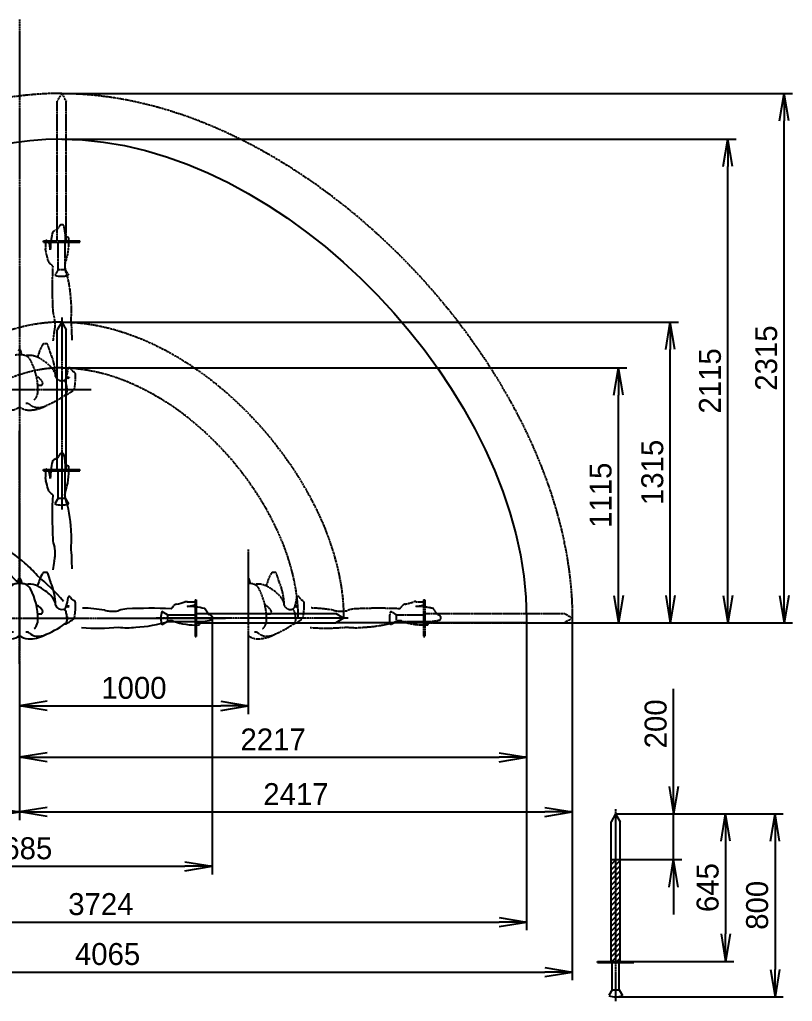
# Model space of a CAD drawing. Header units: millimetres. Extents: x -11892 to 189900, y -209800 to 102617.
# Drawn here: x 0 to 3380, y 98325 to 102617 of the extents above; entities that cross this region are included whole.
import ezdxf

# ---------------------------------------------------------------- set-up
doc = ezdxf.new("R2010")
doc.units = ezdxf.units.MM
doc.header["$LTSCALE"] = 0.2
doc.linetypes.add('CENTER', pattern=[50.8, 31.75, -6.35, 6.35, -6.35])
doc.linetypes.add('PHANTOM', pattern=[63.5, 31.75, -6.35, 6.35, -6.35, 6.35, -6.35])
for name, color, linetype in [('center', 3, 'CENTER'), ('continus', 6, 'Continuous'), ('fine', 5, 'Continuous'), ('phantom', 5, 'PHANTOM')]:
    doc.layers.add(name, color=color, linetype=linetype)
doc.styles.get("Standard").update_dxf_attribs({"font": 'ARSimp.shx', "bigfont": 'Kanji-j1.shx'})
doc.dimstyles.new('camellia', dxfattribs={"dimscale": 0, "dimtxt": 3.2, "dimasz": 4, "dimexe": 1.2, "dimexo": 0, "dimgap": 1, "dimtad": 1, "dimdec": 0, "dimdsep": 46, "dimtxsty": 'Standard', "dimblk": 'OPEN', "dimcen": 0, "dimclrd": 4, "dimclre": 4, "dimclrt": 21, "dimadec": 0, "dimazin": 2, "dimtfac": 1, "dimtmove": 0, "dimatfit": 3, "dimldrblk": 'OPEN', "dimfxl": 1, "dimlwd": -3, "dimlwe": -3, "dimarcsym": 0})

# ---------------------------------------------------------------- blocks, each defined once
blk = doc.blocks.new('sword-800mm')
at = {"layer": 'center'}
blk.add_line((0, 665), (0, -175), dxfattribs=at)
at = {"layer": 'continus'}
for p, q in [((0, 645), (-20, 610.4)), ((0, 645), (20, 610.4)), ((-20, 0), (-20, 610.4)), ((20, 0), (20, 610.4)), ((-80, -5), (-80, 0)), ((-80, 0), (80, 0)), ((80, -5), (80, 0)), ((-80, -5), (80, -5)), ((-15, -125), (-15, -5)), ((15, -125), (15, -5)), ((-15, -125), (-29.5, -150)), ((-15, -125), (15, -125)), ((15, -125), (29.5, -150))]:
    blk.add_line(p, q, dxfattribs=at)
blk.add_arc((0, -65), 90, 250.8942, 289.1058, dxfattribs=at)
blk = doc.blocks.new('point')
at = {"layer": 'fine'}
h = blk.add_hatch(color=256, dxfattribs=at)
edge = h.paths.add_edge_path()
edge.add_arc((0, 0), 5, 0, 360)
at = {"layer": 'center'}
for p, q in [((7, 0), (-7, 0)), ((0, 7), (0, -7))]:
    blk.add_line(p, q, dxfattribs=at)
blk.add_point((0, 0), dxfattribs=at)
blk = doc.blocks.new('human-top')
at = {"layer": 'center'}
for p, q in [((0, 900), (0, -900)), ((-200, 0), (820, 0))]:
    blk.add_line(p, q, dxfattribs=at)
at = {"layer": 'continus'}
for p, q in [((-1.6, 842.3), (5.4, 842.3)), ((450, 240.1), (445, 245.1)), ((-90, 36.9), (-90, 46.3)), ((-90, -36.9), (-90, -46.3)), ((720, -187.6), (720, -180.5)), ((720, -187.6), (720, -180.5)), ((-1.6, -842.3), (5.4, -842.3))]:
    blk.add_line(p, q, dxfattribs=at)
for centre, radius, start, end in [((216.2, 781.6), 230.8, 165.9745, 183.6791), ((216.2, 781.6), 230.8, 165.9746, 183.6791), ((-1.6, 836), 6.31, 90, 165.9759), ((-1.6, 836), 6.31, 90, 165.9759), ((5.4, 837.5), 4.83, 32.1212, 90), ((5.4, 837.5), 4.83, 32.1212, 90), ((-106.2, 767.5), 136.6, 26.9098, 32.1223), ((-106.2, 767.5), 136.6, 26.9098, 32.1223), ((29.2, 836.2), 15.2, 206.91, 240.977), ((29.2, 836.2), 15.2, 206.91, 240.977), ((-94.3, 613.6), 239.3, 55.7868, 60.9769), ((-94.3, 613.6), 239.3, 55.7868, 60.9769), ((254.9, 768.8), 284.6, 177.0859, 199.8209), ((254.9, 768.8), 284.6, 177.0859, 199.8209), ((-25.2, 783.1), 4.25, 118.555, 177.085), ((-25.2, 783.1), 4.25, 118.555, 177.085), ((55, 635.8), 171.9, 115.9306, 118.5557), ((55, 635.8), 171.9, 115.9306, 118.5557), ((-18.5, 786.9), 3.91, 0, 115.9312), ((-18.5, 786.9), 3.91, 0, 115.9312), ((37, 806.6), 5.87, 12.721, 55.7871), ((37, 806.6), 5.87, 12.721, 55.7871), ((-321.5, 725.7), 373.3, 1.1757, 12.7198), ((-321.5, 725.7), 373.3, 1.1756, 12.7198), ((166.2, 652.1), 156.5, 129.2213, 133.4848), ((166.2, 652.1), 156.5, 129.2213, 133.4848), ((68.9, 771.3), 2.62, 0, 129.2242), ((68.9, 771.3), 2.62, 0, 129.2242), ((210.6, 721.9), 159.2, 165.2663, 175.8749), ((210.6, 721.9), 159.2, 165.2663, 175.8749), ((63.3, 760.7), 6.9, 133.485, 165.2666), ((63.3, 760.7), 6.9, 133.485, 165.2666), ((275.5, 757), 204.5, 176.0288, 186.5823), ((48.4, 730.8), 24.1, 340.6562, 6.5821), ((290.2, 645.9), 232.1, 160.6566, 170.0241), ((290.2, 645.9), 232.1, 160.6566, 170.0241), ((471.2, 489), 510.6, 161.3776, 177.8507), ((471.2, 489), 510.6, 161.3776, 177.8507), ((-41.8, 661.9), 30.7, 341.3776, 19.821), ((-41.8, 661.9), 30.7, 341.3776, 19.821), ((-1978.8, 569.1), 2022.2, 357.1659, 2.6419), ((-1978.8, 569.1), 2022.2, 357.1659, 2.6419), ((118.9, 586.8), 108.3, 126.9656, 135.7936), ((118.9, 586.8), 108.3, 126.9655, 135.7936), ((41.5, 689.7), 20.4, 306.9661, 350.0241), ((41.5, 689.7), 20.4, 306.9661, 350.0241), ((256.6, 470.3), 298.1, 172.6935, 187.3064), ((256.6, 470.3), 298.1, 172.6936, 187.3065), ((956.6, 339.8), 1000, 174.6903, 183.9891), ((-80.5, 475.9), 121.6, 340.0834, 356.821), ((-754.7, 245), 800, 2.1998, 9.1339), ((39.9, 177.3), 68.6, 138.874, 164.7479), ((92.5, 171.2), 116.2, 150.0525, 153.8311), ((13, 217), 24.5, 95.5629, 150.0528), ((63.9, -137), 382, 90, 97.8485), ((64.1, 229.6), 15.5, 24.8695, 90.8805), ((101.3, 246.8), 25.5, 204.8701, 249.8124), ((90.9, 216.8), 3.88, 274.8699, 0), ((91.3, 219.5), 3.54, 0, 69.8101), ((-29.6, 217.7), 124.4, 359.5726, 0.8891), ((335.7, 196.7), 24.1, 128.4179, 154.3438), ((193.7, 375.7), 204.5, 308.4177, 318.9712), ((593.7, -68.5), 373.3, 122.2802, 133.8243), ((593.7, -68.5), 373.3, 122.2802, 133.8244), ((214.8, 305), 159.2, 319.1251, 329.7338), ((214.8, 305), 159.2, 319.1251, 329.7338), ((349.9, 239.8), 2.62, 5.7758, 135), ((349.9, 239.8), 2.62, 5.7758, 135), ((346.4, 228.3), 6.9, 329.7334, 1.515), ((346.4, 228.3), 6.9, 329.7334, 1.515), ((196.8, 224.3), 156.5, 1.5152, 5.7787), ((196.8, 224.3), 156.5, 1.5152, 5.7787), ((397.5, 242.2), 5.87, 79.2128, 122.279), ((397.5, 242.2), 5.87, 79.2128, 122.279), ((353.8, 12.8), 239.3, 74.0231, 79.2132), ((353.8, 12.8), 239.3, 74.0231, 79.2132), ((253, 351.2), 230.8, 311.3209, 329.0254), ((253, 351.2), 230.8, 311.3209, 329.0255), ((423.8, 257.6), 15.2, 254.023, 288.09), ((423.8, 257.6), 15.2, 254.023, 288.09), ((471, 113.3), 136.6, 102.8777, 108.0902), ((471, 113.3), 136.6, 102.8777, 108.0902), ((441.6, 241.7), 4.83, 45, 102.8788), ((441.6, 241.7), 4.83, 45, 102.8788), ((445.6, 235.7), 6.31, 329.0241, 45), ((445.6, 235.7), 6.31, 329.0241, 45), ((299.4, -36.8), 400, 143.8756, 159.4006), ((-6, 186.1), 21.9, 100.539, 143.8754), ((-4.3, 107.8), 100, 74.0198, 93.2825), ((20.8, 181.5), 22.6, 32.9481, 83.7525), ((67.9, 184.4), 29.7, 161.6294, 247.4398), ((55.2, 188.4), 16.4, 105.6561, 160.6731), ((155.7, -181.9), 400, 99.2714, 105.2107), ((311.5, 162.7), 20.4, 144.9759, 188.0339), ((311.5, 162.7), 20.4, 144.9759, 188.0339), ((104.8, 307.6), 232.1, 324.9759, 334.3434), ((104.8, 307.6), 232.1, 324.9759, 334.3434), ((216.6, 369.5), 284.6, 295.1791, 317.9141), ((216.6, 369.5), 284.6, 295.1791, 317.9141), ((422.7, 189), 3.91, 19.0688, 135), ((422.7, 189), 3.91, 19.0688, 135), ((263.9, 134.1), 171.9, 16.4443, 19.0694), ((263.9, 134.1), 171.9, 16.4443, 19.0694), ((424.7, 181.6), 4.25, 317.915, 16.445), ((424.7, 181.6), 4.25, 317.915, 16.445), ((53.6, -103.9), 261.2, 66.4424, 89.3521), ((24.6, 53.5), 111.4, 36.0313, 68.1978), ((1654.9, -1351.2), 2022.2, 132.3581, 137.8341), ((1654.9, -1351.2), 2022.2, 132.3581, 137.8341), ((165.9, 153.8), 19.9, 246.442, 255.5689), ((88.7, -146.2), 289.8, 68.1264, 75.5693), ((184.1, 144.7), 108.3, 359.2064, 8.0344), ((184.1, 144.7), 108.3, 359.2064, 8.0345), ((59, 42.1), 149, 149.7316, 178.3938), ((-17.1, 82.1), 61.9, 159.4006, 219.7096), ((89, 88.8), 70, 173.2796, 187.4614), ((28.2, 89.9), 11.2, 74.7677, 141.0863), ((-0.7, 42.5), 66.4, 28.7678, 61.3602), ((-417.5, -268), 658.1, 32.6962, 36.0313), ((85.2, 54.6), 60.8, 13.4885, 32.6963), ((93, 277), 204.3, 283.6101, 300.1065), ((191.5, 107.1), 7.9, 300.106, 347.9183), ((195.1, 118.7), 4.32, 11.3044, 68.1265), ((165.2, 112.8), 34.8, 347.9191, 11.3039), ((-134.2, 324.6), 510.6, 317.1493, 333.6224), ((-134.2, 324.6), 510.6, 317.1493, 333.6224), ((350.8, 84.1), 30.7, 115.179, 153.6224), ((350.8, 84.1), 30.7, 115.179, 153.6224), ((-19.1, 45.3), 31.7, 114.9501, 146.2911), ((-4.8, 14.7), 65.5, 85.7543, 114.9499), ((-4.1, -204.3), 284.4, 62.2383, 90.0555), ((108.8, 10.1), 42.2, 12.4898, 62.2381), ((76.8, 42.7), 72.4, 347.9161, 21.1135), ((-24.3, 41.6), 65.8, 184.0891, 219.2146), ((-24.3, -41.6), 65.8, 140.7854, 175.9109), ((-78.1, 31.5), 17.4, 346.0698, 39.7105), ((62, -0.3), 90.1, 0.1884, 12.4898), ((135.5, -88.8), 100, 68.8396, 80.7738), ((169.4, 0), 5, 0.0016, 74.436), ((169.4, 0), 5, 285.564, 359.9984), ((-17.1, -82.1), 61.9, 140.2904, 200.5994), ((-78.1, -31.5), 17.4, 320.2895, 13.9302), ((108.8, -10.1), 42.2, 297.7619, 347.5102), ((76.8, -42.7), 72.4, 338.8865, 12.0839), ((62, 0.3), 90.1, 347.5102, 359.8116), ((135.5, 88.8), 100, 279.2262, 291.1604), ((4.3, 159.6), 298.1, 307.6936, 322.3065), ((4.3, 159.6), 298.1, 307.6935, 322.3064), ((59, -42.1), 149, 181.6062, 210.2684), ((-19.1, -45.3), 31.7, 213.7089, 245.0499), ((-4.8, -14.7), 65.5, 245.0501, 274.2457), ((-4.1, 204.3), 284.4, 269.9445, 297.7617), ((89, -88.8), 70, 172.5386, 186.7204), ((-0.7, -42.5), 66.4, 298.6398, 331.2322), ((-582.9, 562.4), 1000, 311.0109, 320.3097), ((85.2, -54.6), 60.8, 327.3037, 346.5115), ((93, -277), 204.3, 59.8935, 76.3899), ((299.4, 36.8), 400, 200.5994, 216.1244), ((28.2, -89.9), 11.2, 218.9137, 285.2323), ((24.6, -53.5), 111.4, 291.8022, 323.9687), ((-417.5, 268), 658.1, 323.9687, 327.3038), ((88.7, 146.2), 289.8, 284.4307, 291.8736), ((191.5, -107.1), 7.9, 12.0817, 59.894), ((195.1, -118.7), 4.32, 291.8735, 348.6956), ((165.2, -112.8), 34.8, 348.6961, 12.0809), ((567.3, -144.4), 20.4, 99.9759, 143.0339), ((567.3, -144.4), 20.4, 99.9759, 143.0339), ((523.6, 104.2), 232.1, 279.9759, 289.3434), ((523.6, 104.2), 232.1, 279.9759, 289.3434), ((608.4, -137.5), 24.1, 83.418, 109.3438), ((634.6, 89.6), 204.5, 263.4177, 273.9712), ((638.3, -122.7), 6.9, 284.7334, 316.5151), ((638.3, -122.7), 6.9, 284.7334, 316.515), ((529.8, -19.7), 156.5, 316.5152, 320.7788), ((529.8, -19.7), 156.5, 316.5152, 320.7788), ((649, -117), 2.62, 320.7758, 90), ((649, -117), 2.62, 320.7758, 90), ((67.9, -184.4), 29.7, 112.5602, 198.3706), ((53.6, 103.9), 261.2, 270.6479, 293.5576), ((165.9, -153.8), 19.9, 104.4311, 113.558), ((122.7, -940.6), 800, 80.8661, 83.5914), ((353.5, -266.4), 121.6, 93.179, 109.9166), ((446.8, -2164.7), 2022.2, 87.3581, 92.8341), ((446.7, -2164.7), 2022.2, 87.3581, 92.8341), ((464.5, -67), 108.3, 314.2064, 323.0344), ((464.5, -67), 108.3, 314.2064, 323.0344), ((599.6, 24.6), 159.2, 274.1251, 284.7338), ((599.6, 24.6), 159.2, 274.1251, 284.7338), ((603.4, -507.4), 373.3, 77.2802, 88.8243), ((603.4, -507.4), 373.3, 77.2802, 88.8244), ((684.3, -149), 5.87, 34.2129, 77.279), ((684.3, -149), 5.87, 34.2129, 77.279), ((491.2, -280.2), 239.3, 29.0231, 34.2132), ((491.2, -280.2), 239.3, 29.0231, 34.2132), ((713.8, -156.7), 15.2, 209.023, 243.09), ((713.8, -156.7), 15.2, 209.023, 243.0901), ((645.1, -292.1), 136.6, 57.8777, 63.0902), ((645.1, -292.1), 136.6, 57.8777, 63.0902), ((39.9, -177.3), 68.6, 195.2521, 221.126), ((-6, -186.1), 21.9, 216.1246, 259.461), ((-4.3, -107.8), 100, 266.7175, 285.9802), ((20.8, -181.5), 22.6, 276.2475, 327.0519), ((55.2, -188.4), 16.4, 199.3269, 254.3439), ((155.7, 181.9), 400, 254.7893, 260.7286), ((90.9, -216.8), 3.88, 359.9999, 85.1301), ((366.7, 285.3), 510.6, 272.1493, 288.6224), ((366.7, 285.3), 510.6, 272.1493, 288.6224), ((539.5, -227.7), 30.7, 70.179, 108.6224), ((539.5, -227.7), 30.7, 70.179, 108.6224), ((646.5, 68.9), 284.6, 250.1791, 272.9142), ((646.5, 68.9), 284.6, 250.1791, 272.9142), ((659.3, 30.3), 230.8, 266.3209, 284.0255), ((659.3, 30.3), 230.8, 266.321, 284.0255), ((660.7, -211.1), 4.25, 272.915, 331.445), ((660.7, -211.1), 4.25, 272.915, 331.445), ((513.4, -131), 171.9, 331.4443, 334.0694), ((513.4, -131), 171.9, 331.4443, 334.0694), ((664.5, -204.4), 3.91, 334.0688, 90), ((664.5, -204.4), 3.91, 334.0688, 90), ((713.7, -187.6), 6.31, 284.0241, 0), ((713.7, -187.6), 6.31, 284.0241, 0), ((715.2, -180.5), 4.83, 0, 57.8789), ((715.2, -180.5), 4.83, 0, 57.8788), ((92.5, -171.2), 116.2, 206.1689, 209.9475), ((13, -217), 24.5, 209.9472, 264.4371), ((63.9, 137), 382, 262.1515, 270), ((64.1, -229.6), 15.5, 269.1195, 335.1305), ((101.3, -246.8), 25.5, 110.1876, 155.1299), ((91.3, -219.5), 3.54, 290.1899, 360), ((-29.6, -217.7), 124.4, 359.1109, 0.4274), ((217.5, 770.7), 1000, 269.9404, 275.3097), ((347.9, 70.7), 298.1, 262.6936, 277.3064), ((347.9, 70.7), 298.1, 262.6936, 277.3065), ((956.6, -339.8), 1000, 176.0109, 185.3097), ((-754.7, -245), 800, 350.8661, 357.8002), ((256.6, -470.3), 298.1, 172.6935, 187.3064), ((256.6, -470.3), 298.1, 172.6936, 187.3065), ((-80.5, -475.9), 121.6, 3.179, 19.9166), ((-1978.8, -569.1), 2022.2, 357.3581, 2.8341), ((-1978.8, -569.1), 2022.2, 357.3581, 2.8341), ((471.2, -489), 510.6, 182.1493, 198.6224), ((471.2, -489), 510.6, 182.1493, 198.6224), ((254.9, -768.8), 284.6, 160.1791, 182.9141), ((254.9, -768.8), 284.6, 160.1791, 182.9141), ((-41.8, -661.9), 30.7, 340.179, 18.6224), ((-41.8, -661.9), 30.7, 340.179, 18.6224), ((118.9, -586.8), 108.3, 224.2064, 233.0345), ((118.9, -586.8), 108.3, 224.2064, 233.0344), ((41.5, -689.7), 20.4, 9.9759, 53.0339), ((41.5, -689.7), 20.4, 9.9759, 53.0339), ((290.2, -645.9), 232.1, 189.9759, 199.3434), ((290.2, -645.9), 232.1, 189.9759, 199.3434), ((48.4, -730.8), 24.1, 353.4179, 19.3438), ((216.2, -781.6), 230.8, 176.3209, 194.0255), ((216.2, -781.6), 230.8, 176.3209, 194.0254), ((-321.5, -725.7), 373.3, 347.2802, 358.8243), ((-321.5, -725.7), 373.3, 347.2802, 358.8244), ((210.6, -721.9), 159.2, 184.1251, 194.7338), ((210.6, -721.9), 159.2, 184.1251, 194.7337), ((63.3, -760.7), 6.9, 194.7334, 226.515), ((63.3, -760.7), 6.9, 194.7334, 226.515), ((166.2, -652.1), 156.5, 226.5152, 230.7787), ((166.2, -652.1), 156.5, 226.5152, 230.7787), ((68.9, -771.3), 2.62, 230.7758, 0), ((68.9, -771.3), 2.62, 230.7758, 0), ((275.5, -757), 204.5, 173.4177, 183.9712), ((-25.2, -783.1), 4.25, 182.915, 241.445), ((-25.2, -783.1), 4.25, 182.915, 241.445), ((55, -635.8), 171.9, 241.4443, 244.0694), ((55, -635.8), 171.9, 241.4443, 244.0694), ((-18.5, -786.9), 3.91, 244.0688, 0), ((-18.5, -786.9), 3.91, 244.0688, 0), ((-94.3, -613.6), 239.3, 299.0231, 304.2132), ((-94.3, -613.6), 239.3, 299.0231, 304.2132), ((37, -806.6), 5.87, 304.2129, 347.279), ((37, -806.6), 5.87, 304.2129, 347.279), ((-1.6, -836), 6.31, 194.0241, 270), ((-1.6, -836), 6.31, 194.0241, 270), ((5.4, -837.5), 4.83, 270, 327.8789), ((5.4, -837.5), 4.83, 270, 327.8788), ((-106.2, -767.5), 136.6, 327.8777, 333.0902), ((-106.2, -767.5), 136.6, 327.8777, 333.0902), ((29.2, -836.2), 15.2, 119.023, 153.09), ((29.2, -836.2), 15.2, 119.023, 153.09)]:
    blk.add_arc(centre, radius, start, end, dxfattribs=at)
for points, start_tangent, end_tangent in [([(35.2, 372), (32.7, 382.3), (31, 392.7), (30.3, 403.2), (30.5, 413.7), (31.6, 424.1), (33.9, 434.4)], (-0.278635, 0.960397), (0.261206, 0.965283)), ([(35.2, 372), (32.7, 382.2), (31, 392.6), (30.3, 403.1), (30.5, 413.7), (31.6, 424.1), (33.8, 434.4)], (-0.278635, 0.960397), (0.26101, 0.965336)), ([(50.8, 204.1), (52.1, 205.9), (53.2, 207.8), (53.9, 210), (54, 212.2), (53.8, 214.5), (53.2, 216.6)], (0.675025, 0.737795), (-0.343451, 0.93917)), ([(50.8, 204.1), (51.2, 205.9), (51.3, 207.7), (50.9, 209.5), (50, 211), (48.5, 212.1), (46.8, 212.7)], (0.300419, 0.953807), (-0.969176, 0.24637)), ([(249.7, -150.8), (259.9, -153.3), (270.3, -154.9), (280.8, -155.6), (291.3, -155.5), (301.8, -154.3), (312.1, -152.1)], (0.960397, -0.278635), (0.965285, 0.2612)), ([(249.7, -150.8), (259.9, -153.3), (270.3, -154.9), (280.8, -155.6), (291.3, -155.5), (301.8, -154.3), (312.1, -152.1)], (0.960397, -0.278635), (0.965335, 0.261013)), ([(50.8, -204.1), (51.2, -205.9), (51.3, -207.7), (50.9, -209.5), (50, -211), (48.5, -212.1), (46.8, -212.7)], (0.300419, -0.953807), (-0.969176, -0.24637)), ([(50.8, -204.1), (52.1, -205.9), (53.2, -207.8), (53.9, -210), (54, -212.2), (53.8, -214.5), (53.2, -216.6)], (0.675025, -0.737795), (-0.343451, -0.93917)), ([(35.2, -372), (32.7, -382.3), (31, -392.7), (30.3, -403.2), (30.5, -413.7), (31.6, -424.1), (33.9, -434.4)], (-0.278635, -0.960397), (0.261206, -0.965283)), ([(35.2, -372), (32.7, -382.2), (31, -392.6), (30.3, -403.1), (30.5, -413.7), (31.6, -424.1), (33.8, -434.4)], (-0.278635, -0.960397), (0.26101, -0.965336))]:
    blk.add_spline(points, degree=3, dxfattribs=dict(at, start_tangent=start_tangent, end_tangent=end_tangent))
at = {"layer": 'continus', "xscale": -1, "rotation": 180}
for p in [(0, 842.3), (0, 207.6)]:
    blk.add_blockref('point', p, dxfattribs=at)
at = {"layer": 'continus', "rotation": 135}
blk.add_blockref('point', (448.9, 241.3), dxfattribs=at)
at = {"layer": 'continus'}
for p in [(0, -207.6), (720, -184), (0, -842.3)]:
    blk.add_blockref('point', p, dxfattribs=at)
blk = doc.blocks.new('effective-attack-area-sword')
at = {"layer": 'center'}
for p, q in [((1000.1, 272.6), (1000.1, -313.8)), ((2617.5, 0), (-206.9, 0)), ((300.1, -1000), (-206.9, -1000))]:
    blk.add_line(p, q, dxfattribs=at)
at = {"layer": 'continus'}
for p, q in [((-19.9, -2217.3), (-19.9, -1382.7)), ((0.1, -2217.3), (-19.9, -2217.3))]:
    blk.add_line(p, q, dxfattribs=at)
at = {"layer": 'continus', "end_tangent": (-1, 0)}
for points, start_tangent in [([(2095.1, -184), (714.2, 1506.5)], (0, 1)), ([(2095.1, -184), (0.1, -2217.3)], (0, -1))]:
    blk.add_spline(points, degree=3, dxfattribs=dict(at, start_tangent=start_tangent))
at = {"layer": 'phantom'}
for p, q in [((910.1, -36.9), (910.1, -46.3)), ((1645.1, -104), (1650.1, -104)), ((1645.1, -104), (1645.1, -264)), ((1650.1, -104), (1650.1, -264)), ((1525.1, -169), (1500.1, -154.6)), ((1525.1, -169), (1645.1, -169)), ((1525.1, -169), (1525.1, -199)), ((1650.1, -164), (2260.5, -164)), ((2295.1, -184), (2260.5, -164)), ((1525.1, -199), (1500.1, -213.5)), ((1525.1, -199), (1645.1, -199)), ((1650.1, -204), (2260.5, -204)), ((1720.1, -187.6), (1720.1, -180.5)), ((1720.1, -187.6), (1720.1, -180.5)), ((2295.1, -184), (2260.5, -204)), ((1645.1, -264), (1650.1, -264)), ((-89.9, -1036.9), (-89.9, -1046.3)), ((-14.9, -1647.3), (-29.3, -1622.3)), ((15.1, -1647.3), (29.6, -1622.3)), ((-14.9, -1647.3), (-14.9, -1767.3)), ((15.1, -1647.3), (-14.9, -1647.3)), ((15.1, -1647.3), (15.1, -1767.3)), ((80.1, -1767.3), (-79.9, -1767.3)), ((-79.9, -1767.3), (-79.9, -1772.3)), ((80.1, -1772.3), (-79.9, -1772.3)), ((-19.9, -1772.3), (-19.9, -2382.7)), ((20.1, -1772.3), (20.1, -2382.7)), ((80.1, -1767.3), (80.1, -1772.3)), ((-1.5, -1842.3), (5.5, -1842.3)), ((0.1, -2417.3), (-19.9, -2382.7)), ((0.1, -2417.3), (20.1, -2382.7))]:
    blk.add_line(p, q, dxfattribs=at)
for centre, radius, start, end in [((975.8, 41.6), 65.8, 184.0891, 219.2146), ((975.8, -41.6), 65.8, 140.7854, 175.9109), ((1062.1, -0.3), 90.1, 0.1884, 12.4898), ((1169.5, 0), 5, 0.0016, 74.436), ((983.1, -82.1), 61.9, 140.2904, 200.5994), ((922.1, -31.5), 17.4, 320.2895, 13.9302), ((1108.9, -10.1), 42.2, 297.7619, 347.5102), ((1076.9, -42.7), 72.4, 338.8865, 12.0839), ((1062.1, 0.3), 90.1, 347.5102, 359.8116), ((1135.6, 88.8), 100, 279.2262, 291.1604), ((1169.5, 0), 5, 285.564, 359.9984), ((1059.1, -42.1), 149, 181.6062, 210.2684), ((981, -45.3), 31.7, 213.7089, 245.0499), ((995.3, -14.7), 65.5, 245.0501, 274.2457), ((996.1, 204.3), 284.4, 269.9445, 297.7617), ((1089.1, -88.8), 70, 172.5386, 186.7204), ((999.4, -42.5), 66.4, 298.6398, 331.2322), ((1085.3, -54.6), 60.8, 327.3037, 346.5115), ((1093.1, -277), 204.3, 59.8935, 76.3899), ((1299.5, 36.8), 400, 200.5994, 216.1244), ((1028.3, -89.9), 11.2, 218.9137, 285.2323), ((1024.7, -53.5), 111.4, 291.8022, 323.9687), ((582.7, 268), 658.1, 323.9687, 327.3038), ((1088.9, 146.2), 289.8, 284.4307, 291.8736), ((1191.6, -107.1), 7.9, 12.0817, 59.894), ((1195.2, -118.7), 4.32, 291.8734, 348.6956), ((1165.4, -112.8), 34.8, 348.6961, 12.0809), ((1567.5, -144.4), 20.4, 99.9759, 143.0339), ((1567.5, -144.4), 20.4, 99.9759, 143.0339), ((1523.7, 104.2), 232.1, 279.9759, 289.3434), ((1523.7, 104.2), 232.1, 279.9759, 289.3434), ((1608.6, -137.5), 24.1, 83.418, 109.3438), ((1634.8, 89.6), 204.5, 263.4177, 273.9712), ((1638.4, -122.7), 6.9, 284.7334, 316.515), ((1638.4, -122.7), 6.9, 284.7334, 316.5151), ((1529.9, -19.7), 156.5, 316.5152, 320.7788), ((1529.9, -19.7), 156.5, 316.5152, 320.7788), ((1649.1, -117), 2.62, 320.7758, 90), ((1649.1, -117), 2.62, 320.7758, 90), ((1068, -184.4), 29.7, 112.5602, 198.3706), ((1053.7, 103.9), 261.2, 270.6479, 293.5576), ((1166.1, -153.8), 19.9, 104.4311, 113.558), ((1122.8, -940.6), 800, 80.8661, 83.5914), ((1353.6, -266.4), 121.6, 93.179, 109.9166), ((1446.9, -2164.7), 2022.2, 87.3581, 92.8341), ((1446.9, -2164.7), 2022.2, 87.3581, 92.8341), ((1585.1, -184), 90, 160.8942, 199.1058), ((1464.6, -67), 108.3, 314.2064, 323.0344), ((1464.6, -67), 108.3, 314.2064, 323.0344), ((1599.7, 24.6), 159.2, 274.1251, 284.7338), ((1599.7, 24.6), 159.2, 274.1251, 284.7338), ((1603.5, -507.4), 373.3, 77.2802, 88.8243), ((1603.5, -507.4), 373.3, 77.2802, 88.8244), ((1684.4, -149), 5.87, 34.2129, 77.279), ((1684.4, -149), 5.87, 34.2129, 77.279), ((1491.4, -280.2), 239.3, 29.0231, 34.2132), ((1491.4, -280.2), 239.3, 29.0231, 34.2132), ((1714, -156.7), 15.2, 209.023, 243.09), ((1714, -156.7), 15.2, 209.023, 243.0901), ((1645.3, -292.1), 136.6, 57.8777, 63.0902), ((1645.3, -292.1), 136.6, 57.8777, 63.0902), ((1040, -177.3), 68.6, 195.2521, 221.126), ((994.1, -186.1), 21.9, 216.1246, 259.461), ((995.9, -107.8), 100, 266.7175, 285.9802), ((1020.9, -181.5), 22.6, 276.2475, 327.0519), ((1055.3, -188.4), 16.4, 199.3269, 254.3439), ((1155.8, 181.9), 400, 254.7893, 260.7286), ((1091.1, -216.8), 3.88, 360, 85.1301), ((1366.8, 285.3), 510.6, 272.1493, 288.6224), ((1366.8, 285.3), 510.6, 272.1493, 288.6224), ((1539.7, -227.7), 30.7, 70.179, 108.6224), ((1539.7, -227.7), 30.7, 70.179, 108.6224), ((1646.6, 68.9), 284.6, 250.1791, 272.9142), ((1646.6, 68.9), 284.6, 250.1791, 272.9142), ((1659.4, 30.3), 230.8, 266.3209, 284.0255), ((1659.4, 30.3), 230.8, 266.321, 284.0255), ((1660.9, -211.1), 4.25, 272.915, 331.445), ((1660.8, -211.1), 4.25, 272.915, 331.445), ((1513.6, -131), 171.9, 331.4443, 334.0694), ((1513.6, -131), 171.9, 331.4443, 334.0694), ((1664.7, -204.4), 3.91, 334.0688, 90), ((1664.7, -204.4), 3.91, 334.0688, 90), ((1713.8, -187.6), 6.31, 284.0241, 0), ((1713.8, -187.6), 6.31, 284.0241, 0), ((1715.3, -180.5), 4.83, 0, 57.8788), ((1715.3, -180.5), 4.83, 0, 57.8789), ((1092.6, -171.2), 116.2, 206.1689, 209.9475), ((1013.1, -217), 24.5, 209.9472, 264.4371), ((1064, 137), 382, 262.1515, 270), ((1064.3, -229.6), 15.5, 269.1195, 335.1305), ((1101.4, -246.8), 25.5, 110.1876, 155.1299), ((1091.4, -219.5), 3.54, 290.1899, 359.9999), ((970.6, -217.7), 124.4, 359.1109, 0.4274), ((1217.6, 770.7), 1000, 269.9404, 275.3097), ((1348, 70.7), 298.1, 262.6936, 277.3064), ((1348, 70.7), 298.1, 262.6936, 277.3065), ((-24.2, -1041.6), 65.8, 140.7854, 175.9109), ((-77.9, -1031.5), 17.4, 320.2895, 13.9302), ((108.9, -1010.1), 42.2, 297.7619, 347.5102), ((76.9, -1042.7), 72.4, 338.8865, 12.0839), ((62.1, -999.7), 90.1, 347.5102, 359.8116), ((135.6, -911.2), 100, 279.2262, 291.1604), ((169.5, -1000), 5, 285.564, 359.9984), ((59.1, -1042.1), 149, 181.6062, 210.2684), ((-16.9, -1082.1), 61.9, 140.2904, 200.5994), ((-19, -1045.3), 31.7, 213.7089, 245.0499), ((-3.9, -795.7), 284.4, 269.9445, 297.7617), ((85.3, -1054.6), 60.8, 327.3037, 346.5115), ((299.5, -963.2), 400, 200.5994, 216.1244), ((-4.7, -1014.7), 65.5, 245.0501, 274.2457), ((89.1, -1088.8), 70, 172.5386, 186.7204), ((28.3, -1089.9), 11.2, 218.9137, 285.2323), ((-0.6, -1042.5), 66.4, 298.6398, 331.2322), ((-417.3, -732), 658.1, 323.9687, 327.3038), ((93.1, -1277), 204.3, 59.8935, 76.3899), ((191.6, -1107.1), 7.9, 12.0817, 59.894), ((165.4, -1112.8), 34.8, 348.6961, 12.0809), ((68, -1184.4), 29.7, 112.5602, 198.3706), ((53.7, -896.1), 261.2, 270.6479, 293.5576), ((24.7, -1053.5), 111.4, 291.8022, 323.9687), ((166.1, -1153.8), 19.9, 104.4311, 113.558), ((88.9, -853.8), 289.8, 284.4307, 291.8736), ((195.2, -1118.7), 4.32, 291.8734, 348.6956), ((40, -1177.3), 68.6, 195.2521, 221.126), ((-5.9, -1186.1), 21.9, 216.1246, 259.461), ((20.9, -1181.5), 22.6, 276.2475, 327.0519), ((55.3, -1188.4), 16.4, 199.3269, 254.3439), ((92.6, -1171.2), 116.2, 206.1689, 209.9475), ((-4.1, -1107.8), 100, 266.7175, 285.9802), ((13.1, -1217), 24.5, 209.9472, 264.4371), ((64, -863), 382, 262.1515, 270), ((155.8, -818.1), 400, 254.7893, 260.7286), ((64.3, -1229.6), 15.5, 269.1195, 335.1305), ((101.4, -1246.8), 25.5, 110.1876, 155.1299), ((91.1, -1216.8), 3.88, 360, 85.1301), ((91.4, -1219.5), 3.54, 290.1899, 359.9999), ((-29.4, -1217.7), 124.4, 359.1109, 0.4274), ((956.8, -1339.8), 1000, 176.0109, 185.3097), ((-754.6, -1245), 800, 350.8661, 357.8002), ((256.7, -1470.3), 298.1, 172.6935, 187.3064), ((256.7, -1470.3), 298.1, 172.6936, 187.3065), ((-80.3, -1475.9), 121.6, 3.179, 19.9166), ((-1978.7, -1569.1), 2022.2, 357.3581, 2.8341), ((-1978.7, -1569.1), 2022.2, 357.3581, 2.8341), ((471.3, -1489), 510.6, 182.1493, 198.6224), ((471.3, -1489), 510.6, 182.1493, 198.6224), ((0.1, -1707.3), 90, 70.8942, 109.1058), ((255, -1768.8), 284.6, 160.1791, 182.9141), ((255, -1768.8), 284.6, 160.1791, 182.9141), ((-41.7, -1661.9), 30.7, 340.179, 18.6224), ((-41.7, -1661.9), 30.7, 340.179, 18.6224), ((119.1, -1586.8), 108.3, 224.2064, 233.0344), ((119.1, -1586.8), 108.3, 224.2064, 233.0345), ((41.6, -1689.7), 20.4, 9.9759, 53.0339), ((41.6, -1689.7), 20.4, 9.9759, 53.0339), ((290.3, -1645.9), 232.1, 189.9759, 199.3434), ((290.3, -1645.9), 232.1, 189.9759, 199.3434), ((-321.4, -1725.7), 373.3, 347.2802, 358.8244), ((-321.4, -1725.7), 373.3, 347.2802, 358.8243), ((210.7, -1721.9), 159.2, 184.1251, 194.7337), ((210.7, -1721.9), 159.2, 184.1251, 194.7337), ((275.6, -1757), 204.5, 173.4177, 183.9712), ((48.6, -1730.8), 24.1, 353.4179, 19.3438), ((-25, -1783.1), 4.25, 182.915, 241.445), ((-25, -1783.1), 4.25, 182.915, 241.445), ((55.1, -1635.8), 171.9, 241.4443, 244.0694), ((55.1, -1635.8), 171.9, 241.4443, 244.0694), ((-18.4, -1786.9), 3.91, 244.0688, 0), ((-18.4, -1786.9), 3.91, 244.0688, 0), ((216.3, -1781.6), 230.8, 176.3209, 194.0255), ((216.3, -1781.6), 230.8, 176.3209, 194.0254), ((63.4, -1760.7), 6.9, 194.7334, 226.515), ((63.4, -1760.7), 6.9, 194.7334, 226.515), ((166.4, -1652.1), 156.5, 226.5152, 230.7787), ((166.4, -1652.1), 156.5, 226.5152, 230.7787), ((69.1, -1771.3), 2.62, 230.7758, 0), ((69.1, -1771.3), 2.62, 230.7758, 0), ((-1.5, -1836), 6.31, 194.0241, 270), ((-1.5, -1836), 6.31, 194.0241, 270), ((5.5, -1837.5), 4.83, 270, 327.8789), ((5.5, -1837.5), 4.83, 270, 327.8788), ((-106, -1767.5), 136.6, 327.8777, 333.0902), ((-106, -1767.5), 136.6, 327.8777, 333.0902), ((29.3, -1836.2), 15.2, 119.023, 153.09), ((29.3, -1836.2), 15.2, 119.023, 153.09), ((-94.2, -1613.6), 239.3, 299.0231, 304.2132), ((-94.2, -1613.6), 239.3, 299.0231, 304.2132), ((37.1, -1806.6), 5.87, 304.2128, 347.279), ((37.1, -1806.6), 5.87, 304.2128, 347.279)]:
    blk.add_arc(centre, radius, start, end, dxfattribs=at)
for points, start_tangent, end_tangent in [([(2295.1, -184), (855.6, 1647.9)], (0, 1), (-1, 0)), ([(1295.1, -184), (855.6, 647.9)], (0, 1), (-0.707107, 0.707107)), ([(1095.1, -184), (714.2, 506.5)], (0, 1), (-0.707107, 0.707107)), ([(1249.8, -150.8), (1260, -153.3), (1270.4, -154.9), (1280.9, -155.6), (1291.5, -155.5), (1301.9, -154.3), (1312.2, -152.1)], (0.960397, -0.278635), (0.965285, 0.2612)), ([(1249.8, -150.8), (1260, -153.3), (1270.4, -154.9), (1280.9, -155.6), (1291.4, -155.5), (1301.9, -154.3), (1312.2, -152.1)], (0.960397, -0.278635), (0.965335, 0.261013)), ([(1295.1, -184), (0.1, -1417.3)], (0, -1), (-1, 0)), ([(1095.1, -184), (0.1, -1217.3)], (0, -1), (-1, 0)), ([(2295.1, -184), (0.1, -2417.3)], (0, -1), (-1, 0)), ([(1050.9, -204.1), (1051.3, -205.9), (1051.4, -207.7), (1051.1, -209.5), (1050.2, -211), (1048.7, -212.1), (1047, -212.7)], (0.300419, -0.953807), (-0.969176, -0.24637)), ([(1050.9, -204.1), (1052.3, -205.9), (1053.3, -207.8), (1054, -210), (1054.2, -212.2), (1053.9, -214.5), (1053.3, -216.6)], (0.675025, -0.737795), (-0.343451, -0.93917)), ([(50.9, -1204.1), (51.3, -1205.9), (51.4, -1207.7), (51.1, -1209.5), (50.2, -1211), (48.7, -1212.1), (47, -1212.7)], (0.300419, -0.953807), (-0.969176, -0.24637)), ([(50.9, -1204.1), (52.3, -1205.9), (53.3, -1207.8), (54, -1210), (54.2, -1212.2), (53.9, -1214.5), (53.3, -1216.6)], (0.675025, -0.737795), (-0.343451, -0.93917)), ([(35.3, -1372), (32.8, -1382.3), (31.2, -1392.7), (30.4, -1403.2), (30.6, -1413.7), (31.8, -1424.1), (34, -1434.4)], (-0.278635, -0.960397), (0.261206, -0.965283)), ([(35.3, -1372), (32.8, -1382.2), (31.2, -1392.6), (30.4, -1403.1), (30.6, -1413.7), (31.8, -1424.1), (34, -1434.4)], (-0.278635, -0.960397), (0.26101, -0.965336))]:
    blk.add_spline(points, degree=3, dxfattribs=dict(at, start_tangent=start_tangent, end_tangent=end_tangent))
at = {"layer": 'continus'}
blk.add_blockref('human-top', (0, 0), dxfattribs=at)
for p, rotation in [((650.1, -184), 270), ((0.1, -772.3), 180)]:
    blk.add_blockref('sword-800mm', p, dxfattribs=dict(at, rotation=rotation))
blk = doc.blocks.new('_OPEN')
at = {"color": 0, "linetype": 'ByBlock', "lineweight": -2}
for p, q in [((-1, 0.166667), (0, 0)), ((-1, -0.166667), (0, 0)), ((0, 0), (-1, 0))]:
    blk.add_line(p, q, dxfattribs=at)
blk = doc.blocks.new('*D330')
at = {"layer": 'continus', "color": 4, "lineweight": -3, "transparency": 33554687}
for p, q in [((-842.3, 99993), (-842.3, 98879.4)), ((842.3, 99993), (842.3, 98879.4)), ((-722.3, 98915.4), (722.3, 98915.4))]:
    blk.add_line(p, q, dxfattribs=at)
at = {"layer": 'Defpoints', "color": 0, "transparency": 33554687}
for p in [(-842.3, 99993), (842.3, 99993), (842.3, 98915.4)]:
    blk.add_point(p, dxfattribs=at)
at = {"layer": 'continus', "color": 4, "lineweight": -3, "xscale": 120, "yscale": 120, "zscale": 120, "rotation": 180}
blk.add_blockref('_OPEN', (-842.3, 98915.4), dxfattribs=at)
at = {"layer": 'continus', "color": 4, "lineweight": -3, "xscale": 120, "yscale": 120, "zscale": 120}
blk.add_blockref('_OPEN', (842.3, 98915.4), dxfattribs=at)
at = {"layer": 'continus', "color": 21, "transparency": 33554687, "insert": (0, 98993.4), "char_height": 96, "attachment_point": 5}
blk.add_mtext('1685', dxfattribs=at)
blk = doc.blocks.new('*D332')
at = {"layer": 'continus', "color": 4, "lineweight": -3, "transparency": 33554687}
for p, q in [((0, 99800), (0, 99580.9)), ((1000, 99793.1), (1000, 99580.9)), ((120, 99616.9), (880, 99616.9))]:
    blk.add_line(p, q, dxfattribs=at)
at = {"layer": 'Defpoints', "color": 0, "transparency": 33554687}
for p in [(0, 99800), (1000, 99793.1), (1000, 99616.9)]:
    blk.add_point(p, dxfattribs=at)
at = {"layer": 'continus', "color": 4, "lineweight": -3, "xscale": 120, "yscale": 120, "zscale": 120, "rotation": 180}
blk.add_blockref('_OPEN', (0, 99616.9), dxfattribs=at)
at = {"layer": 'continus', "color": 4, "lineweight": -3, "xscale": 120, "yscale": 120, "zscale": 120}
blk.add_blockref('_OPEN', (1000, 99616.9), dxfattribs=at)
at = {"layer": 'continus', "color": 21, "transparency": 33554687, "insert": (500, 99694.9), "char_height": 96, "attachment_point": 5}
blk.add_mtext('1000', dxfattribs=at)
blk = doc.blocks.new('*D333')
at = {"layer": 'continus', "color": 4, "lineweight": -3, "transparency": 33554687}
for p, q in [((2217.3, 99980.1), (2217.3, 99355.9)), ((0, 99580.9), (0, 99355.9)), ((120, 99391.9), (2097.3, 99391.9))]:
    blk.add_line(p, q, dxfattribs=at)
at = {"layer": 'Defpoints', "color": 0, "transparency": 33554687}
for p in [(2217.3, 99980.1), (0, 99580.9), (2217.3, 99391.9)]:
    blk.add_point(p, dxfattribs=at)
at = {"layer": 'continus', "color": 4, "lineweight": -3, "xscale": 120, "yscale": 120, "zscale": 120, "rotation": 180}
blk.add_blockref('_OPEN', (0, 99391.9), dxfattribs=at)
at = {"layer": 'continus', "color": 4, "lineweight": -3, "xscale": 120, "yscale": 120, "zscale": 120}
blk.add_blockref('_OPEN', (2217.3, 99391.9), dxfattribs=at)
at = {"layer": 'continus', "color": 21, "transparency": 33554687, "insert": (1108.7, 99469.9), "char_height": 96, "attachment_point": 5}
blk.add_mtext('2217', dxfattribs=at)
blk = doc.blocks.new('*D335')
at = {"layer": 'continus', "color": 4, "lineweight": -3, "transparency": 33554687}
for p, q in [((-1506.5, 100714.2), (-1506.5, 98635.3)), ((2217.3, 100000.1), (2217.3, 98635.3)), ((-1386.5, 98671.3), (2097.3, 98671.3))]:
    blk.add_line(p, q, dxfattribs=at)
at = {"layer": 'Defpoints', "color": 0, "transparency": 33554687}
for p in [(-1506.5, 100714.2), (2217.3, 100000.1), (2217.3, 98671.3)]:
    blk.add_point(p, dxfattribs=at)
at = {"layer": 'continus', "color": 4, "lineweight": -3, "xscale": 120, "yscale": 120, "zscale": 120, "rotation": 180}
blk.add_blockref('_OPEN', (-1506.5, 98671.3), dxfattribs=at)
at = {"layer": 'continus', "color": 4, "lineweight": -3, "xscale": 120, "yscale": 120, "zscale": 120}
blk.add_blockref('_OPEN', (2217.3, 98671.3), dxfattribs=at)
at = {"layer": 'continus', "color": 21, "transparency": 33554687, "insert": (355.4, 98749.3), "char_height": 96, "attachment_point": 5}
blk.add_mtext('3724', dxfattribs=at)
blk = doc.blocks.new('*D337')
at = {"layer": 'continus', "color": 4, "lineweight": -3, "transparency": 33554687}
for p, q in [((184, 102095.1), (3134, 102095.1)), ((3098, 100100.1), (3098, 101975.1)), ((2217.3, 99980.1), (3134, 99980.1))]:
    blk.add_line(p, q, dxfattribs=at)
at = {"layer": 'Defpoints', "color": 0, "transparency": 33554687}
for p in [(184, 102095.1), (3098, 102095.1), (2217.3, 99980.1)]:
    blk.add_point(p, dxfattribs=at)
at = {"layer": 'continus', "color": 4, "lineweight": -3, "xscale": 120, "yscale": 120, "zscale": 120}
for p, rotation in [((3098, 102095.1), 90), ((3098, 99980.1), 270)]:
    blk.add_blockref('_OPEN', p, dxfattribs=dict(at, rotation=rotation))
at = {"layer": 'continus', "color": 21, "transparency": 33554687, "insert": (3020, 101037.6), "char_height": 96, "attachment_point": 5, "rotation": 90}
blk.add_mtext('2115', dxfattribs=at)
blk = doc.blocks.new('*D338')
at = {"layer": 'continus', "color": 4, "lineweight": -3, "transparency": 33554687}
for p, q in [((184, 102295.1), (3380.1, 102295.1)), ((3344.1, 100100.1), (3344.1, 102175.1)), ((2217.3, 99980.1), (3380.1, 99980.1))]:
    blk.add_line(p, q, dxfattribs=at)
at = {"layer": 'Defpoints', "color": 0, "transparency": 33554687}
for p in [(184, 102295.1), (3344.1, 102295.1), (2217.3, 99980.1)]:
    blk.add_point(p, dxfattribs=at)
at = {"layer": 'continus', "color": 4, "lineweight": -3, "xscale": 120, "yscale": 120, "zscale": 120}
for p, rotation in [((3344.1, 102295.1), 90), ((3344.1, 99980.1), 270)]:
    blk.add_blockref('_OPEN', p, dxfattribs=dict(at, rotation=rotation))
at = {"layer": 'continus', "color": 21, "transparency": 33554687, "insert": (3266.1, 101137.6), "char_height": 96, "attachment_point": 5, "rotation": 90}
blk.add_mtext('2315', dxfattribs=at)
blk = doc.blocks.new('*D339')
at = {"layer": 'continus', "color": 4, "lineweight": -3, "transparency": 33554687}
for p, q in [((2417.3, 100000.1), (2417.3, 99116.9)), ((0, 99800), (0, 99116.9)), ((120, 99152.9), (2297.3, 99152.9))]:
    blk.add_line(p, q, dxfattribs=at)
at = {"layer": 'Defpoints', "color": 0, "transparency": 33554687}
for p in [(2417.3, 100000.1), (0, 99800), (2417.3, 99152.9)]:
    blk.add_point(p, dxfattribs=at)
at = {"layer": 'continus', "color": 4, "lineweight": -3, "xscale": 120, "yscale": 120, "zscale": 120, "rotation": 180}
blk.add_blockref('_OPEN', (0, 99152.9), dxfattribs=at)
at = {"layer": 'continus', "color": 4, "lineweight": -3, "xscale": 120, "yscale": 120, "zscale": 120}
blk.add_blockref('_OPEN', (2417.3, 99152.9), dxfattribs=at)
at = {"layer": 'continus', "color": 21, "transparency": 33554687, "insert": (1208.7, 99230.9), "char_height": 96, "attachment_point": 5}
blk.add_mtext('2417', dxfattribs=at)
blk = doc.blocks.new('*D340')
at = {"layer": 'continus', "color": 4, "lineweight": -3, "transparency": 33554687}
for p, q in [((-1647.9, 100855.6), (-1647.9, 99116.9)), ((0, 99800), (0, 99116.9)), ((-1527.9, 99152.9), (-120, 99152.9))]:
    blk.add_line(p, q, dxfattribs=at)
at = {"layer": 'Defpoints', "color": 0, "transparency": 33554687}
for p in [(-1647.9, 100855.6), (0, 99800), (0, 99152.9)]:
    blk.add_point(p, dxfattribs=at)
at = {"layer": 'continus', "color": 4, "lineweight": -3, "xscale": 120, "yscale": 120, "zscale": 120, "rotation": 180}
blk.add_blockref('_OPEN', (-1647.9, 99152.9), dxfattribs=at)
at = {"layer": 'continus', "color": 4, "lineweight": -3, "xscale": 120, "yscale": 120, "zscale": 120}
blk.add_blockref('_OPEN', (0, 99152.9), dxfattribs=at)
at = {"layer": 'continus', "color": 21, "transparency": 33554687, "insert": (-823.9, 99230.9), "char_height": 96, "attachment_point": 5}
blk.add_mtext('1648', dxfattribs=at)
blk = doc.blocks.new('*D341')
at = {"layer": 'continus', "color": 4, "lineweight": -3, "transparency": 33554687}
for p, q in [((-1647.9, 100855.6), (-1647.9, 98417)), ((2417.3, 99980.1), (2417.3, 98417)), ((-1527.9, 98453), (2297.3, 98453))]:
    blk.add_line(p, q, dxfattribs=at)
at = {"layer": 'Defpoints', "color": 0, "transparency": 33554687}
for p in [(-1647.9, 100855.6), (2417.3, 99980.1), (2417.3, 98453)]:
    blk.add_point(p, dxfattribs=at)
at = {"layer": 'continus', "color": 4, "lineweight": -3, "xscale": 120, "yscale": 120, "zscale": 120, "rotation": 180}
blk.add_blockref('_OPEN', (-1647.9, 98453), dxfattribs=at)
at = {"layer": 'continus', "color": 4, "lineweight": -3, "xscale": 120, "yscale": 120, "zscale": 120}
blk.add_blockref('_OPEN', (2417.3, 98453), dxfattribs=at)
at = {"layer": 'continus', "color": 21, "transparency": 33554687, "insert": (384.7, 98531), "char_height": 96, "attachment_point": 5}
blk.add_mtext('4065', dxfattribs=at)
blk = doc.blocks.new('*D343')
at = {"layer": 'continus', "color": 4, "lineweight": -3, "transparency": 33554687}
for p, q in [((184, 101095.1), (2655.7, 101095.1)), ((2619.7, 100100.1), (2619.7, 100975.1)), ((2217.3, 99980.1), (2655.7, 99980.1))]:
    blk.add_line(p, q, dxfattribs=at)
at = {"layer": 'Defpoints', "color": 0, "transparency": 33554687}
for p in [(184, 101095.1), (2619.7, 101095.1), (2217.3, 99980.1)]:
    blk.add_point(p, dxfattribs=at)
at = {"layer": 'continus', "color": 4, "lineweight": -3, "xscale": 120, "yscale": 120, "zscale": 120}
for p, rotation in [((2619.7, 101095.1), 90), ((2619.7, 99980.1), 270)]:
    blk.add_blockref('_OPEN', p, dxfattribs=dict(at, rotation=rotation))
at = {"layer": 'continus', "color": 21, "transparency": 33554687, "insert": (2541.7, 100537.6), "char_height": 96, "attachment_point": 5, "rotation": 90}
blk.add_mtext('1115', dxfattribs=at)
blk = doc.blocks.new('*D344')
at = {"layer": 'continus', "color": 4, "lineweight": -3, "transparency": 33554687}
for p, q in [((184, 101295.1), (2881.9, 101295.1)), ((2845.9, 100100.1), (2845.9, 101175.1)), ((2217.3, 99980.1), (2881.9, 99980.1))]:
    blk.add_line(p, q, dxfattribs=at)
at = {"layer": 'Defpoints', "color": 0, "transparency": 33554687}
for p in [(184, 101295.1), (2845.9, 101295.1), (2217.3, 99980.1)]:
    blk.add_point(p, dxfattribs=at)
at = {"layer": 'continus', "color": 4, "lineweight": -3, "xscale": 120, "yscale": 120, "zscale": 120}
for p, rotation in [((2845.9, 101295.1), 90), ((2845.9, 99980.1), 270)]:
    blk.add_blockref('_OPEN', p, dxfattribs=dict(at, rotation=rotation))
at = {"layer": 'continus', "color": 21, "transparency": 33554687, "insert": (2767.9, 100637.6), "char_height": 96, "attachment_point": 5, "rotation": 90}
blk.add_mtext('1315', dxfattribs=at)
blk = doc.blocks.new('*D346')
at = {"layer": 'continus', "color": 4, "lineweight": -3, "transparency": 33554687}
for p, q in [((2860.5, 98944.6), (2860.5, 99691.5)), ((2607.1, 99144.6), (2896.5, 99144.6)), ((2860.5, 98944.6), (2860.5, 99144.6)), ((2627.1, 98944.6), (2896.5, 98944.6)), ((2860.5, 98824.6), (2860.5, 98704.6))]:
    blk.add_line(p, q, dxfattribs=at)
at = {"layer": 'Defpoints', "color": 0, "transparency": 33554687}
for p in [(2607.1, 99144.6), (2860.5, 99144.6), (2627.1, 98944.6)]:
    blk.add_point(p, dxfattribs=at)
at = {"layer": 'continus', "color": 4, "lineweight": -3, "xscale": 120, "yscale": 120, "zscale": 120}
for p, rotation in [((2860.5, 99144.6), 270), ((2860.5, 98944.6), 90)]:
    blk.add_blockref('_OPEN', p, dxfattribs=dict(at, rotation=rotation))
at = {"layer": 'continus', "color": 21, "transparency": 33554687, "insert": (2782.5, 99538.1), "char_height": 96, "attachment_point": 5, "rotation": 90}
blk.add_mtext('200', dxfattribs=at)
blk = doc.blocks.new('*D347')
at = {"layer": 'continus', "color": 4, "lineweight": -3, "transparency": 33554687}
for p, q in [((2607.1, 99144.6), (3123.9, 99144.6)), ((3087.9, 99024.6), (3087.9, 98619.6)), ((2687.1, 98499.6), (3123.9, 98499.6))]:
    blk.add_line(p, q, dxfattribs=at)
at = {"layer": 'Defpoints', "color": 0, "transparency": 33554687}
for p in [(2607.1, 99144.6), (2687.1, 98499.6), (3087.9, 98499.6)]:
    blk.add_point(p, dxfattribs=at)
at = {"layer": 'continus', "color": 4, "lineweight": -3, "xscale": 120, "yscale": 120, "zscale": 120}
for p, rotation in [((3087.9, 99144.6), 90), ((3087.9, 98499.6), 270)]:
    blk.add_blockref('_OPEN', p, dxfattribs=dict(at, rotation=rotation))
at = {"layer": 'continus', "color": 21, "transparency": 33554687, "insert": (3009.9, 98822.1), "char_height": 96, "attachment_point": 5, "rotation": 90}
blk.add_mtext('645', dxfattribs=at)
blk = doc.blocks.new('*D348')
at = {"layer": 'continus', "color": 4, "lineweight": -3, "transparency": 33554687}
for p, q in [((2607.1, 99144.6), (3340.3, 99144.6)), ((3304.3, 99024.6), (3304.3, 98464.6)), ((2607.1, 98344.6), (3340.3, 98344.6))]:
    blk.add_line(p, q, dxfattribs=at)
at = {"layer": 'Defpoints', "color": 0, "transparency": 33554687}
for p in [(2607.1, 99144.6), (2607.1, 98344.6), (3304.3, 98344.6)]:
    blk.add_point(p, dxfattribs=at)
at = {"layer": 'continus', "color": 4, "lineweight": -3, "xscale": 120, "yscale": 120, "zscale": 120}
for p, rotation in [((3304.3, 99144.6), 90), ((3304.3, 98344.6), 270)]:
    blk.add_blockref('_OPEN', p, dxfattribs=dict(at, rotation=rotation))
at = {"layer": 'continus', "color": 21, "transparency": 33554687, "insert": (3226.3, 98744.6), "char_height": 96, "attachment_point": 5, "rotation": 90}
blk.add_mtext('800', dxfattribs=at)

msp = doc.modelspace()

# ---------------------------------------------------------------- hatches: boundary and pattern name
at = {"layer": 'fine', "transparency": 33554687}
h = msp.add_hatch(dxfattribs=at)
h.set_pattern_fill('ANSI31', color=256, scale=5, style=0)
h.paths.add_polyline_path([(2607.1, 98499.6), (2607.1, 98944.6), (2587.1, 98944.6), (2587.1, 98499.6)])
h.paths.add_polyline_path([(2627.1, 98499.6), (2627.1, 98944.6), (2607.1, 98944.6), (2607.1, 98499.6)])

# ---------------------------------------------------------------- linework, layer by layer
at = {"layer": 'phantom', "transparency": 33554687}
msp.add_line((2587.1, 98944.6), (2627.1, 98944.6), dxfattribs=at)

# ---------------------------------------------------------------- block references
at = {"layer": 'continus', "rotation": 90}
msp.add_blockref('effective-attack-area-sword', (0, 100000), dxfattribs=at)
at = {"layer": 'continus', "transparency": 33554687}
msp.add_blockref('sword-800mm', (2607.1, 98499.6), dxfattribs=at)

# ---------------------------------------------------------------- dimensions: what is measured, and where the dimension line sits
for base, p1, p2, picture, middle in [((3344.1, 102295.1), (2217.3, 99980.1), (184, 102295.1), '*D338', (3266.1, 101137.6)), ((3098, 102095.1), (2217.3, 99980.1), (184, 102095.1), '*D337', (3020, 101037.6)), ((2845.9, 101295.1), (2217.3, 99980.1), (184, 101295.1), '*D344', (2767.9, 100637.6)), ((2619.7, 101095.1), (2217.3, 99980.1), (184, 101095.1), '*D343', (2541.7, 100537.6)), ((2860.5, 99144.6), (2627.1, 98944.6), (2607.1, 99144.6), '*D346', (2782.5, 99538.1)), ((3087.9, 98499.6), (2607.1, 99144.6), (2687.1, 98499.6), '*D347', (3009.9, 98822.1)), ((3304.3, 98344.6), (2607.1, 99144.6), (2607.1, 98344.6), '*D348', (3226.3, 98744.6))]:
    dim = msp.add_linear_dim(base=base, p1=p1, p2=p2, angle=90, dimstyle='camellia', override={"dimscale": 30, "dimlfac": 1}, dxfattribs=at)
    dim.commit()
    dim.dimension.update_dxf_attribs({"geometry": picture, "text_midpoint": middle})
for base, p1, p2, picture, middle in [((0, 99152.9), (-1647.9, 100855.6), (0, 99800), '*D340', (-823.9, 99230.9)), ((2417.3, 98453), (-1647.9, 100855.6), (2417.3, 99980.1), '*D341', (384.7, 98531)), ((2217.3, 98671.3), (-1506.5, 100714.2), (2217.3, 100000.1), '*D335', (355.4, 98749.3)), ((842.3, 98915.4), (-842.3, 99993), (842.3, 99993), '*D330', (0, 98993.4)), ((2417.3, 99152.9), (0, 99800), (2417.3, 100000.1), '*D339', (1208.7, 99230.9)), ((2217.3, 99391.9), (0, 99580.9), (2217.3, 99980.1), '*D333', (1108.7, 99469.9)), ((1000, 99616.9), (0, 99800), (1000, 99793.1), '*D332', (500, 99694.9))]:
    dim = msp.add_linear_dim(base=base, p1=p1, p2=p2, dimstyle='camellia', override={"dimscale": 30, "dimlfac": 1}, dxfattribs=at)
    dim.commit()
    dim.dimension.update_dxf_attribs({"geometry": picture, "text_midpoint": middle})

doc.saveas('drawing.dxf')
